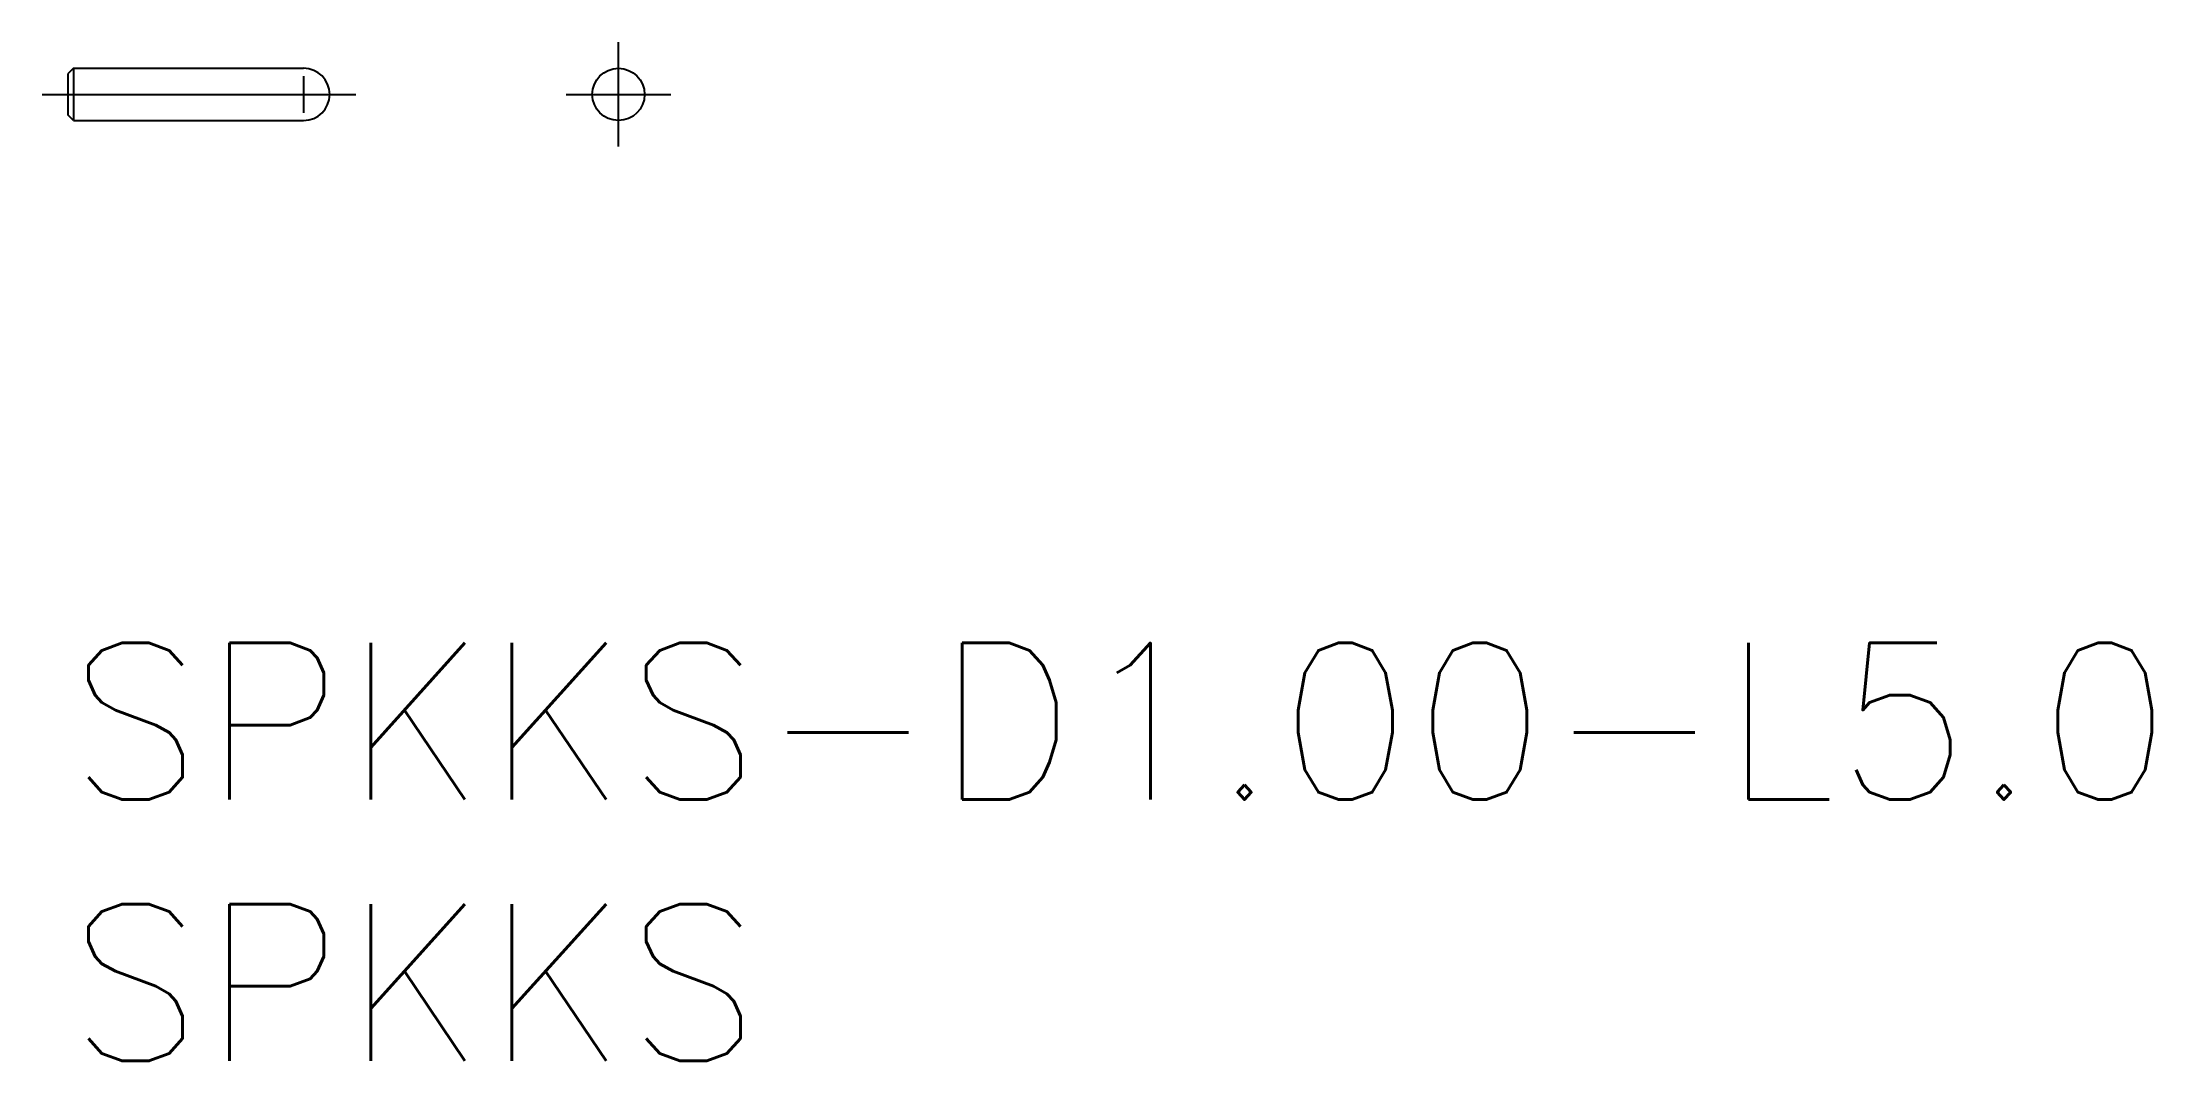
# Model space of a CAD drawing. Extents: x -0.5 to 39.9, y -8 to 11.5.
import ezdxf

# ---------------------------------------------------------------- set-up
doc = ezdxf.new("R2010")
doc.units = 0
doc.header["$LTSCALE"] = 0.5
doc.linetypes.add('CENTER', pattern=[50.8, 31.75, -6.35, 6.35, -6.35])
for name, color, linetype in [('MSM_CENTER', 1, 'CENTER'), ('MSM_CONTINUOUS', 7, 'CONTINUOUS'), ('MSM_NARROW', 5, 'CONTINUOUS'), ('MSM_PART_NUMBER', 7, 'CONTINUOUS')]:
    doc.layers.add(name, color=color, linetype=linetype)
doc.styles.get("Standard").update_dxf_attribs({"font": 'txt.shx', "height": 1, "bigfont": 'bigfont.shx'})

# ---------------------------------------------------------------- blocks, each defined once
blk = doc.blocks.new('*U9')
at = {"layer": 'MSM_PART_NUMBER'}
blk.add_text('SPKKS-D1.00-L5.0', height=3, dxfattribs=at).set_placement((0, -3))
blk = doc.blocks.new('*U10')
at = {"layer": 'MSM_PART_NUMBER'}
blk.add_text('SPKKS', height=3, dxfattribs=at).set_placement((0, -8))

msp = doc.modelspace()

# ---------------------------------------------------------------- linework, layer by layer
at = {"layer": 'MSM_CENTER'}
for p, q in [((10.524, 9.5), (10.524, 11.5)), ((-0.5, 10.5), (5.5, 10.5)), ((9.524, 10.5), (11.524, 10.5))]:
    msp.add_line(p, q, dxfattribs=at)
at = {"layer": 'MSM_CONTINUOUS'}
for p, q in [((0.1, 11), (0, 10.9)), ((0, 10.1), (0, 10.9)), ((0.1, 11), (4.5, 11)), ((0.1, 11), (0.1, 10)), ((0.1, 10), (0, 10.1)), ((0.1, 10), (4.5, 10))]:
    msp.add_line(p, q, dxfattribs=at)
msp.add_circle((10.524, 10.5), 0.5, dxfattribs=at)
msp.add_arc((4.5, 10.5), 0.5, 270, 90, dxfattribs=at)
at = {"layer": 'MSM_NARROW'}
msp.add_line((4.5, 10.85), (4.5, 10.15), dxfattribs=at)

# ---------------------------------------------------------------- block references
at = {"layer": 'MSM_CONTINUOUS'}
for name in ['*U9', '*U10']:
    msp.add_blockref(name, (0, 0), dxfattribs=at)

doc.saveas('drawing.dxf')
